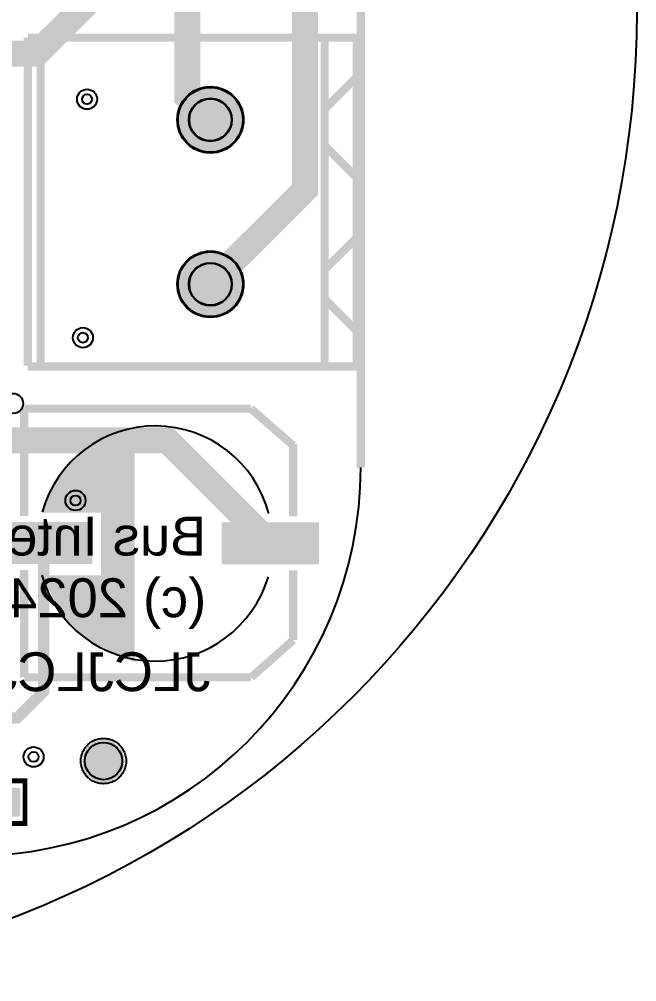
# Model space of a CAD drawing. Header units: millimetres. Extents: x -28.6 to 51.5, y -50.9 to 9.1.
# Drawn here: x 32.45 to 51.52, y -50.89 to -21.15 of the extents above; entities that cross this region are included whole.
import ezdxf

# ---------------------------------------------------------------- set-up
doc = ezdxf.new("R2010")
doc.units = ezdxf.units.MM
for name, color, linetype, true_color in [('BoardOutLine', 7, 'Continuous', 0xff00ff), ('BottomLayer', 7, 'Continuous', 0x0000ff), ('BottomSolderMaskLayer', 7, 'Continuous', 0xaa00ff), ('Document', 7, 'Continuous', 0xffffff), ('Hole', 7, 'Continuous', 0x222222), ('Multi-Layer', 7, 'Continuous', 0xc0c0c0), ('TopLayer', 7, 'Continuous', 0xff0000), ('TopPasteMaskLayer', 7, 'Continuous', 0x808080), ('TopSilkLayer', 7, 'Continuous', 0xffcc00), ('TopSolderMaskLayer', 7, 'Continuous', 0x800080)]:
    doc.layers.add(name, color=color, linetype=linetype, true_color=true_color)
doc.styles.get("Standard").update_dxf_attribs({"font": 'arial.ttf'})

msp = doc.modelspace()

# ---------------------------------------------------------------- hatches: boundary and pattern name
at = {"layer": 'BottomSolderMaskLayer'}
for points in [[(37.32867665735324, -24.25704851409705, 1), (39.379476758953444, -24.25704851409705, 1)], [(37.32867665735324, -29.337058674117316, 1), (39.379476758953444, -29.337058674117316, 1)], [(34.4020828041655, -44.06908813817631), (34.402884791952374, -44.03249101839583), (34.405745682423, -43.99599707826394), (34.410656402390714, -43.959722056692044), (34.41760137772462, -43.92378099830137), (34.42655858274429, -43.888287888563354), (34.43749961007097, -43.85335529230042), (34.450389760722146, -43.81909399669121), (34.46518815415743, -43.785612659914136), (34.48184785792864, -43.753017466543156), (34.50031603652474, -43.721411790787215), (34.52053411893644, -43.690895868644475), (34.54243798441303, -43.66156648000765), (34.56595816581762, -43.633516641731035), (34.59102006993794, -43.60683531263203), (34.61754421405817, -43.58160711136156), (34.645446478031545, -43.55791204804052), (34.67463837106675, -43.53582527051037), (34.70502731237025, -43.51541682600612), (34.73651692476369, -43.49675143900356), (34.769007340338476, -43.47988830594943), (34.802395517184095, -43.46488090752166), (34.83657556617891, -43.451776839018294), (34.87143908681492, -43.44061765941092), (34.90687551098313, -43.43143875954274), (34.942772453637645, -43.424269249887175), (34.97901606921755, -43.419131868225804), (35.01549141270448, -43.41604290753662), (35.05208280416582, -43.415012164321524), (35.088674195626936, -43.41604290753662), (35.12514953911409, -43.419131868225804), (35.161393154694, -43.424269249887175), (35.19729009734829, -43.43143875954274), (35.232726521516724, -43.44061765941092), (35.267590042152506, -43.451776839018294), (35.30177009114732, -43.46488090752166), (35.335158267993165, -43.47988830594943), (35.36764868356795, -43.49675143900356), (35.39913829596139, -43.51541682600612), (35.42952723726489, -43.535825270510486), (35.458719130300096, -43.55791204804052), (35.48662139427347, -43.58160711136156), (35.51314553839347, -43.60683531263203), (35.53820744251402, -43.633516641731035), (35.56172762391839, -43.66156648000765), (35.5836314893952, -43.690895868644475), (35.603849571806904, -43.72141179078733), (35.622317750403, -43.753017466543156), (35.63897745417398, -43.785612659914136), (35.653775847609495, -43.81909399669121), (35.66666599826067, -43.85335529230042), (35.67760702558735, -43.888287888563354), (35.68656423060702, -43.92378099830137), (35.69350920594093, -43.959722056692044), (35.69841992590841, -43.99599707826394), (35.70128081637927, -44.03249101839583), (35.70208280416591, -44.06908813817631), (35.70128081637927, -44.10568525795668), (35.69841992590841, -44.142179198088684), (35.69350920594093, -44.17845421966058), (35.68656423060702, -44.214395278051256), (35.67760702558735, -44.24988838778927), (35.66666599826067, -44.2848209840522), (35.653775847609495, -44.319082279661416), (35.63897745417398, -44.35256361643849), (35.622317750403, -44.38515880980947), (35.603849571806904, -44.41676448556541), (35.5836314893952, -44.447280407708035), (35.56172762391839, -44.47660979634486), (35.53820744251402, -44.50465963462159), (35.51314553839347, -44.531340963720595), (35.48662139427347, -44.55656916499106), (35.458719130300096, -44.5802642283121), (35.42952723726489, -44.60235100584225), (35.39913829596139, -44.62275945034651), (35.36764868356795, -44.641424837349064), (35.335158267993165, -44.658287970403194), (35.30177009114732, -44.67329536883096), (35.267590042152506, -44.68639943733433), (35.232726521516724, -44.697558616941706), (35.19729009734829, -44.70673751680988), (35.161393154694, -44.71390702646545), (35.12514953911409, -44.71904440812682), (35.088674195626936, -44.72213336881589), (35.05208280416582, -44.723164112030986), (35.01549141270448, -44.72213336881589), (34.97901606921755, -44.71904440812682), (34.942772453637645, -44.71390702646545), (34.90687551098313, -44.70673751680988), (34.87143908681492, -44.697558616941706), (34.83657556617891, -44.68639943733433), (34.80239551718387, -44.67329536883096), (34.769007340338476, -44.658287970403194), (34.73651692476369, -44.641424837349064), (34.70502731237025, -44.62275945034651), (34.67463837106675, -44.60235100584214), (34.645446478031545, -44.5802642283121), (34.61754421405817, -44.55656916499106), (34.59102006993794, -44.531340963720595), (34.56595816581762, -44.50465963462159), (34.54243798441303, -44.47660979634486), (34.52053411893644, -44.447280407708035), (34.50031603652474, -44.416764485565295), (34.48184785792864, -44.38515880980947), (34.46518815415743, -44.35256361643849), (34.450389760722146, -44.319082279661416), (34.43749961007097, -44.2848209840522), (34.42655858274429, -44.24988838778927), (34.41760137772462, -44.214395278051256), (34.410656402390714, -44.17845421966058), (34.405745682423, -44.142179198088684), (34.402884791952374, -44.10568525795668), (34.40208280416573, -44.06908813817631)]]:
    msp.add_hatch(color=256, dxfattribs=at).paths.add_polyline_path(points)
at = {"layer": 'Multi-Layer'}
for points in [[(37.35407670815334, -24.25704851409705, 1), (39.35407670815334, -24.25704851409705, 1)], [(37.35407670815334, -29.337058674117316, 1), (39.35407670815334, -29.337058674117316, 1)]]:
    msp.add_hatch(color=256, dxfattribs=at).paths.add_polyline_path(points)
at = {"layer": 'TopLayer'}
for points in [[(31.752603505207162, -36.73355346710696), (34.6532893065787, -36.73355346710696), (34.6532893065787, -37.93243586487176), (31.752603505207162, -37.93243586487176)], [(38.75285750571493, -36.74371348742693), (41.65354330708669, -36.74371348742693), (41.65354330708669, -37.94259588519185), (38.75285750571493, -37.94259588519185)]]:
    msp.add_hatch(color=256, dxfattribs=at).paths.add_polyline_path(points)
at = {"layer": 'TopPasteMaskLayer'}
for points in [[(31.752603505207162, -36.73355346710696), (34.6532893065787, -36.73355346710696), (34.6532893065787, -37.93243586487176), (31.752603505207162, -37.93243586487176)], [(38.75285750571493, -36.74371348742693), (41.65354330708669, -36.74371348742693), (41.65354330708669, -37.94259588519185), (38.75285750571493, -37.94259588519185)], [(31.597053594107365, -45.739065278130624), (31.597053594107365, -45.51109982219964), (31.97703835407674, -45.51109982219964), (31.97703835407674, -45.1811023622048), (31.597053594107365, -45.1811023622048), (31.597053594107365, -44.939065278130556), (31.647040894081783, -44.889077978156024), (32.43703327406661, -44.889077978156024), (32.48704597409187, -44.939065278130556), (32.48704597409187, -45.739065278130624), (32.43703327406661, -45.789077978156), (31.647040894081783, -45.789077978156)]]:
    msp.add_hatch(color=256, dxfattribs=at).paths.add_polyline_path(points)
at = {"layer": 'TopSilkLayer'}
msp.add_hatch(color=256, dxfattribs=at).paths.add_polyline_path([(36.01727203454425, -40.94488188976379), (36.01727203454425, -33.75666751333506), (35.48387096774195, -33.95986791973587), (35.10287020574037, -34.11226822453648), (34.7218694437388, -34.29006858013713), (34.391668783337536, -34.5186690373381), (34.01066802133596, -34.84886969773936), (33.782067564135104, -35.15367030734069), (33.528067056134205, -35.48387096774195), (33.4264668529338, -35.73787147574296), (33.24866649733303, -36.1442722885447), (33.1724663449329, -36.39827279654571), (34.975869951739924, -36.39827279654571), (34.975869951739924, -38.32867665735341), (33.1724663449329, -38.32867665735341), (33.451866903733844, -38.96367792735589), (33.705867411734744, -39.57327914655832), (34.08686817373632, -39.90347980695958), (34.4678689357379, -40.25908051816111), (34.848869697739474, -40.462280924561924), (35.331470662941456, -40.71628143256294), (35.6108712217424, -40.81788163576323), (36.01727203454425, -41.02108204216415)])
at = {"layer": 'TopSolderMaskLayer'}
for points in [[(37.32867665735324, -24.25704851409705, 1), (39.379476758953444, -24.25704851409705, 1)], [(37.32867665735324, -29.337058674117316, 1), (39.379476758953444, -29.337058674117316, 1)], [(31.701791390234575, -36.68279637998728), (34.70410142155106, -36.68279637998728), (34.70410142155106, -37.98319295199144), (31.701791390234575, -37.98319295199144)], [(38.70204539074257, -36.69295640030737), (41.70435542205905, -36.69295640030737), (41.70435542205905, -37.99335297231141), (38.70204539074257, -37.99335297231141)], [(34.4020828041655, -44.06908813817631), (34.402884791952374, -44.03249101839583), (34.405745682423, -43.99599707826394), (34.410656402390714, -43.959722056692044), (34.41760137772462, -43.92378099830137), (34.42655858274429, -43.888287888563354), (34.43749961007097, -43.85335529230042), (34.450389760722146, -43.81909399669121), (34.46518815415743, -43.785612659914136), (34.48184785792864, -43.753017466543156), (34.50031603652474, -43.721411790787215), (34.52053411893644, -43.690895868644475), (34.54243798441303, -43.66156648000765), (34.56595816581762, -43.633516641731035), (34.59102006993794, -43.60683531263203), (34.61754421405817, -43.58160711136156), (34.645446478031545, -43.55791204804052), (34.67463837106675, -43.53582527051037), (34.70502731237025, -43.51541682600612), (34.73651692476369, -43.49675143900356), (34.769007340338476, -43.47988830594943), (34.802395517184095, -43.46488090752166), (34.83657556617891, -43.451776839018294), (34.87143908681492, -43.44061765941092), (34.90687551098313, -43.43143875954274), (34.942772453637645, -43.424269249887175), (34.97901606921755, -43.419131868225804), (35.01549141270448, -43.41604290753662), (35.05208280416582, -43.415012164321524), (35.088674195626936, -43.41604290753662), (35.12514953911409, -43.419131868225804), (35.161393154694, -43.424269249887175), (35.19729009734829, -43.43143875954274), (35.232726521516724, -43.44061765941092), (35.267590042152506, -43.451776839018294), (35.30177009114732, -43.46488090752166), (35.335158267993165, -43.47988830594943), (35.36764868356795, -43.49675143900356), (35.39913829596139, -43.51541682600612), (35.42952723726489, -43.535825270510486), (35.458719130300096, -43.55791204804052), (35.48662139427347, -43.58160711136156), (35.51314553839347, -43.60683531263203), (35.53820744251402, -43.633516641731035), (35.56172762391839, -43.66156648000765), (35.5836314893952, -43.690895868644475), (35.603849571806904, -43.72141179078733), (35.622317750403, -43.753017466543156), (35.63897745417398, -43.785612659914136), (35.653775847609495, -43.81909399669121), (35.66666599826067, -43.85335529230042), (35.67760702558735, -43.888287888563354), (35.68656423060702, -43.92378099830137), (35.69350920594093, -43.959722056692044), (35.69841992590841, -43.99599707826394), (35.70128081637927, -44.03249101839583), (35.70208280416591, -44.06908813817631), (35.70128081637927, -44.10568525795668), (35.69841992590841, -44.142179198088684), (35.69350920594093, -44.17845421966058), (35.68656423060702, -44.214395278051256), (35.67760702558735, -44.24988838778927), (35.66666599826067, -44.2848209840522), (35.653775847609495, -44.319082279661416), (35.63897745417398, -44.35256361643849), (35.622317750403, -44.38515880980947), (35.603849571806904, -44.41676448556541), (35.5836314893952, -44.447280407708035), (35.56172762391839, -44.47660979634486), (35.53820744251402, -44.50465963462159), (35.51314553839347, -44.531340963720595), (35.48662139427347, -44.55656916499106), (35.458719130300096, -44.5802642283121), (35.42952723726489, -44.60235100584225), (35.39913829596139, -44.62275945034651), (35.36764868356795, -44.641424837349064), (35.335158267993165, -44.658287970403194), (35.30177009114732, -44.67329536883096), (35.267590042152506, -44.68639943733433), (35.232726521516724, -44.697558616941706), (35.19729009734829, -44.70673751680988), (35.161393154694, -44.71390702646545), (35.12514953911409, -44.71904440812682), (35.088674195626936, -44.72213336881589), (35.05208280416582, -44.723164112030986), (35.01549141270448, -44.72213336881589), (34.97901606921755, -44.71904440812682), (34.942772453637645, -44.71390702646545), (34.90687551098313, -44.70673751680988), (34.87143908681492, -44.697558616941706), (34.83657556617891, -44.68639943733433), (34.80239551718387, -44.67329536883096), (34.769007340338476, -44.658287970403194), (34.73651692476369, -44.641424837349064), (34.70502731237025, -44.62275945034651), (34.67463837106675, -44.60235100584214), (34.645446478031545, -44.5802642283121), (34.61754421405817, -44.55656916499106), (34.59102006993794, -44.531340963720595), (34.56595816581762, -44.50465963462159), (34.54243798441303, -44.47660979634486), (34.52053411893644, -44.447280407708035), (34.50031603652474, -44.416764485565295), (34.48184785792864, -44.38515880980947), (34.46518815415743, -44.35256361643849), (34.450389760722146, -44.319082279661416), (34.43749961007097, -44.2848209840522), (34.42655858274429, -44.24988838778927), (34.41760137772462, -44.214395278051256), (34.410656402390714, -44.17845421966058), (34.405745682423, -44.142179198088684), (34.402884791952374, -44.10568525795668), (34.40208280416573, -44.06908813817631)]]:
    msp.add_hatch(color=256, dxfattribs=at).paths.add_polyline_path(points)

# ---------------------------------------------------------------- linework, layer by layer
at = {"layer": 'BoardOutLine', "const_width": 0.25400050800101603}
msp.add_lwpolyline([(43, -4.953009906019815), (43, -35.00127000254008)], dxfattribs=at)
at = {"layer": 'BoardOutLine'}
msp.add_arc((31.000000000000227, -35.000000000000114), 12.000000000000002, 270, 0, dxfattribs=at)
at = {"layer": 'BottomLayer', "const_width": 0.8}
msp.add_lwpolyline([(41.27508255016505, -13.462026924053816), (41.27508255016505, -26.41605283210572), (38.35407670815334, -29.337058674117316)], dxfattribs=at)
at = {"layer": 'BottomLayer'}
msp.add_lwpolyline([(34.352044704089394, -44.06911353822716), (34.353071314393674, -44.031216302217445), (34.356148134081195, -43.993430225330485), (34.36126613831016, -43.955866140640296), (34.368410315092206, -43.91863423007942), (34.37755970932585, -43.881843701256685), (34.38868748426148, -43.84560246713204), (34.401761000217675, -43.8100168294892), (34.41674191031984, -43.77519116713495), (34.43358627297721, -43.741227629737296), (34.45224468077208, -43.70822583820325), (34.472662405379424, -43.67628259247351), (34.49477955809539, -43.64549158759144), (34.51853126550009, -43.61594313887986), (34.54384785974321, -43.587723917029734), (34.57065508289202, -43.56091669388093), (34.59887430474214, -43.535600099637804), (34.62842275345383, -43.511848392233105), (34.65921375833591, -43.48973123951737), (34.69115700406542, -43.4693135149098), (34.72415879559958, -43.450655107114926), (34.75812233299712, -43.43381074445756), (34.79294799535137, -43.41882983435539), (34.82853363299432, -43.4057563183992), (34.86477486711897, -43.39462854346368), (34.901565395941816, -43.38547914923004), (34.938797306502465, -43.3783349724481), (34.97636139119277, -43.37321696821914), (35.01414746807973, -43.37014014853139), (35.05204470408944, -43.36911353822711), (35.08994194009915, -43.37014014853139), (35.12772801698611, -43.37321696821914), (35.165292101676414, -43.3783349724481), (35.20252401223706, -43.38547914923004), (35.239314541059684, -43.39462854346368), (35.27555577518456, -43.4057563183992), (35.31114141282728, -43.41882983435539), (35.34596707518176, -43.43381074445756), (35.3799306125793, -43.450655107114926), (35.412932404113235, -43.4693135149098), (35.44487564984297, -43.48973123951737), (35.475666654725046, -43.511848392233105), (35.50521510343674, -43.535600099637804), (35.53343432528686, -43.56091669388093), (35.56024154843567, -43.587723917029734), (35.58555814267879, -43.61594313887986), (35.60930985008349, -43.64549158759144), (35.63142700279923, -43.67628259247351), (35.65184472740657, -43.70822583820325), (35.67050313520167, -43.741227629737296), (35.68734749785904, -43.77519116713495), (35.702328407961204, -43.8100168294892), (35.7154019239174, -43.84560246713204), (35.7265296988528, -43.881843701256685), (35.735679093086446, -43.91863423007942), (35.742823269868495, -43.955866140640296), (35.74794127409746, -43.993430225330485), (35.751018093785206, -44.031216302217445), (35.752044704089485, -44.06911353822716), (35.751018093785206, -44.10701077423687), (35.74794127409746, -44.14479685112383), (35.742823269868495, -44.18236093581402), (35.735679093086446, -44.219592846374894), (35.7265296988528, -44.25638337519763), (35.7154019239174, -44.292624609322274), (35.702328407961204, -44.328210246965114), (35.68734749785904, -44.363035909319365), (35.67050313520167, -44.39699944671702), (35.65184472740657, -44.430001238251066), (35.63142700279923, -44.4619444839808), (35.60930985008349, -44.49273548886288), (35.58555814267879, -44.52228393757446), (35.56024154843567, -44.55050315942458), (35.53343432528686, -44.57731038257339), (35.50521510343674, -44.60262697681651), (35.475666654725046, -44.62637868422121), (35.44487564984297, -44.648495836936945), (35.412932404113235, -44.668913561544514), (35.3799306125793, -44.68757196933939), (35.34596707518176, -44.704416331996754), (35.31114141282728, -44.71939724209892), (35.27555577518456, -44.732470758055115), (35.239314541059684, -44.74359853299063), (35.20252401223706, -44.75274792722428), (35.165292101676414, -44.75989210400621), (35.12772801698611, -44.765010108235174), (35.08994194009915, -44.76808692792292), (35.05204470408944, -44.7691135382272), (35.01414746807973, -44.76808692792292), (34.97636139119277, -44.765010108235174), (34.938797306502465, -44.75989210400621), (34.901565395941816, -44.75274792722428), (34.86477486711897, -44.74359853299063), (34.82853363299432, -44.732470758055115), (34.79294799535137, -44.71939724209892), (34.75812233299712, -44.704416331996754), (34.72415879559958, -44.68757196933939), (34.69115700406542, -44.668913561544514), (34.65921375833591, -44.648495836936945), (34.62842275345383, -44.62637868422121), (34.59887430474214, -44.60262697681651), (34.57065508289202, -44.57731038257339), (34.54384785974321, -44.55050315942458), (34.51853126550009, -44.52228393757446), (34.49477955809539, -44.49273548886288), (34.472662405379424, -44.4619444839808), (34.45224468077208, -44.430001238251066), (34.43358627297721, -44.39699944671702), (34.41674191031984, -44.363035909319365), (34.401761000217675, -44.328210246965114), (34.38868748426148, -44.292624609322274), (34.37755970932585, -44.25638337519763), (34.368410315092206, -44.219592846374894), (34.36126613831016, -44.18236093581402), (34.356148134081195, -44.14479685112383), (34.353071314393674, -44.10701077423687), (34.352044704089394, -44.06911353822716)], close=True, dxfattribs=at)
at = {"layer": 'BottomSolderMaskLayer'}
for centre, radius in [((38.35407670815334, -24.25704851409705), 1.0254000508001015), ((38.35407670815334, -24.25704851409705), 0.6665230556267565), ((38.35407670815334, -29.337058674117316), 1.0254000508001015), ((38.35407670815334, -29.337058674117316), 0.6665230556267565)]:
    msp.add_circle(centre, radius, dxfattribs=at)
at = {"layer": 'Document'}
msp.add_circle((21.52400304800608, -20.88900177800349), 30.000000000000004, dxfattribs=at)
at = {"layer": 'Hole'}
for centre in [(34.54406908813826, -23.62204724409446), (34.41706883413758, -30.98806197612396), (34.18643637287278, -36.018034036068116), (32.8930657861315, -43.94208788417575)]:
    msp.add_circle(centre, 0.15499110998222, dxfattribs=at)
at = {"layer": 'Multi-Layer'}
for centre, radius in [((34.54406908813826, -23.62204724409446), 0.31000762001524007), ((38.35407670815334, -24.25704851409705), 1), ((38.35407670815334, -24.25704851409705), 0.6500127000254001), ((38.35407670815334, -29.337058674117316), 1), ((38.35407670815334, -29.337058674117316), 0.6500127000254001), ((34.41706883413758, -30.98806197612396), 0.31000762001524007), ((32.258064516129025, -33.020066040132065), 0.31000762001524007), ((34.18643637287278, -36.018034036068116), 0.31000762001524007), ((32.8930657861315, -43.94208788417575), 0.31000762001524007), ((35.052070104140284, -44.06908813817631), 0.5759969519939041)]:
    msp.add_circle(centre, radius, dxfattribs=at)
at = {"layer": 'TopLayer'}
for points, const_width in [([(38.35407670815334, -24.25704851409705), (37.6430022860045, -23.54597409194821), (37.6430022860045, -19.55803911607825)], 0.8), ([(31.005969011938078, -22.215646431292953), (32.98399796799595, -22.215646431292953), (35.26060452120896, -19.939039878079825)], 0.8), ([(30.217932435864896, -34.16306832613668), (37.023215646431254, -34.16306832613668), (40.20320040640081, -37.34305308610624)], 0.8), ([(30.734061468122945, -42.74066548133101), (32.385064770129475, -42.74066548133101), (33.20294640589282, -41.92278384556778), (33.20294640589282, -37.33289306578615)], 0.3500127000254001)]:
    msp.add_lwpolyline(points, dxfattribs=dict(at, const_width=const_width))
msp.add_lwpolyline([(34.352044704089394, -44.06911353822716), (34.353071314393674, -44.031216302217445), (34.356148134081195, -43.993430225330485), (34.36126613831016, -43.955866140640296), (34.368410315092206, -43.91863423007942), (34.37755970932585, -43.881843701256685), (34.38868748426148, -43.84560246713204), (34.401761000217675, -43.8100168294892), (34.41674191031984, -43.77519116713495), (34.43358627297721, -43.741227629737296), (34.45224468077208, -43.70822583820325), (34.472662405379424, -43.67628259247351), (34.49477955809539, -43.64549158759144), (34.51853126550009, -43.61594313887986), (34.54384785974321, -43.587723917029734), (34.57065508289202, -43.56091669388093), (34.59887430474214, -43.535600099637804), (34.62842275345383, -43.511848392233105), (34.65921375833591, -43.48973123951737), (34.69115700406542, -43.4693135149098), (34.72415879559958, -43.450655107114926), (34.75812233299712, -43.43381074445756), (34.79294799535137, -43.41882983435539), (34.82853363299432, -43.4057563183992), (34.86477486711897, -43.39462854346368), (34.901565395941816, -43.38547914923004), (34.938797306502465, -43.3783349724481), (34.97636139119277, -43.37321696821914), (35.01414746807973, -43.37014014853139), (35.05204470408944, -43.36911353822711), (35.08994194009915, -43.37014014853139), (35.12772801698611, -43.37321696821914), (35.165292101676414, -43.3783349724481), (35.20252401223706, -43.38547914923004), (35.239314541059684, -43.39462854346368), (35.27555577518456, -43.4057563183992), (35.31114141282728, -43.41882983435539), (35.34596707518176, -43.43381074445756), (35.3799306125793, -43.450655107114926), (35.412932404113235, -43.4693135149098), (35.44487564984297, -43.48973123951737), (35.475666654725046, -43.511848392233105), (35.50521510343674, -43.535600099637804), (35.53343432528686, -43.56091669388093), (35.56024154843567, -43.587723917029734), (35.58555814267879, -43.61594313887986), (35.60930985008349, -43.64549158759144), (35.63142700279923, -43.67628259247351), (35.65184472740657, -43.70822583820325), (35.67050313520167, -43.741227629737296), (35.68734749785904, -43.77519116713495), (35.702328407961204, -43.8100168294892), (35.7154019239174, -43.84560246713204), (35.7265296988528, -43.881843701256685), (35.735679093086446, -43.91863423007942), (35.742823269868495, -43.955866140640296), (35.74794127409746, -43.993430225330485), (35.751018093785206, -44.031216302217445), (35.752044704089485, -44.06911353822716), (35.751018093785206, -44.10701077423687), (35.74794127409746, -44.14479685112383), (35.742823269868495, -44.18236093581402), (35.735679093086446, -44.219592846374894), (35.7265296988528, -44.25638337519763), (35.7154019239174, -44.292624609322274), (35.702328407961204, -44.328210246965114), (35.68734749785904, -44.363035909319365), (35.67050313520167, -44.39699944671702), (35.65184472740657, -44.430001238251066), (35.63142700279923, -44.4619444839808), (35.60930985008349, -44.49273548886288), (35.58555814267879, -44.52228393757446), (35.56024154843567, -44.55050315942458), (35.53343432528686, -44.57731038257339), (35.50521510343674, -44.60262697681651), (35.475666654725046, -44.62637868422121), (35.44487564984297, -44.648495836936945), (35.412932404113235, -44.668913561544514), (35.3799306125793, -44.68757196933939), (35.34596707518176, -44.704416331996754), (35.31114141282728, -44.71939724209892), (35.27555577518456, -44.732470758055115), (35.239314541059684, -44.74359853299063), (35.20252401223706, -44.75274792722428), (35.165292101676414, -44.75989210400621), (35.12772801698611, -44.765010108235174), (35.08994194009915, -44.76808692792292), (35.05204470408944, -44.7691135382272), (35.01414746807973, -44.76808692792292), (34.97636139119277, -44.765010108235174), (34.938797306502465, -44.75989210400621), (34.901565395941816, -44.75274792722428), (34.86477486711897, -44.74359853299063), (34.82853363299432, -44.732470758055115), (34.79294799535137, -44.71939724209892), (34.75812233299712, -44.704416331996754), (34.72415879559958, -44.68757196933939), (34.69115700406542, -44.668913561544514), (34.65921375833591, -44.648495836936945), (34.62842275345383, -44.62637868422121), (34.59887430474214, -44.60262697681651), (34.57065508289202, -44.57731038257339), (34.54384785974321, -44.55050315942458), (34.51853126550009, -44.52228393757446), (34.49477955809539, -44.49273548886288), (34.472662405379424, -44.4619444839808), (34.45224468077208, -44.430001238251066), (34.43358627297721, -44.39699944671702), (34.41674191031984, -44.363035909319365), (34.401761000217675, -44.328210246965114), (34.38868748426148, -44.292624609322274), (34.37755970932585, -44.25638337519763), (34.368410315092206, -44.219592846374894), (34.36126613831016, -44.18236093581402), (34.356148134081195, -44.14479685112383), (34.353071314393674, -44.10701077423687), (34.352044704089394, -44.06911353822716)], close=True, dxfattribs=at)
at = {"layer": 'TopSilkLayer'}
for points, const_width in [([(42.87655575311169, -21.717043434086918), (32.71653543307093, -21.717043434086918)], 0.25400050800101603), ([(32.71653543307093, -21.717043434086918), (32.71653543307093, -31.850901701803423)], 0.25400050800101603), ([(33.111506223012384, -21.717043434086918), (33.111506223012384, -31.862331724663477)], 0.25400050800101603), ([(41.88519177038347, -21.717043434086918), (41.88519177038347, -31.833375666751294)], 0.25400050800101603), ([(42.87655575311169, -21.717043434086918), (42.87655575311169, -31.850901701803423)], 0.25400050800101603), ([(41.9123698247397, -23.896875793751633), (42.87249174498356, -22.93675387350777)], 0.25400050800101603), ([(41.9123698247397, -25.087122174244428), (42.87249174498356, -26.04724409448818)], 0.25400050800101603), ([(41.894081788163476, -28.877063754127448), (42.85420370840734, -27.916941833883698)], 0.25400050800101603), ([(41.894081788163476, -29.806959613919275), (42.85420370840734, -30.76708153416314)], 0.25400050800101603), ([(42.874015748031525, -31.877063754127562), (32.713995427990994, -31.877063754127562)], 0.25400050800101603), ([(39.60375920751835, -33.18262636525276), (32.60350520701036, -33.18262636525276)], 0.25400050800101603), ([(32.60350520701036, -36.50241300482605), (32.60350520701036, -33.18262636525276)], 0.25400050800101603), ([(40.91440182880365, -34.323088646177325), (39.60375920751835, -33.18262636525276)], 0.25400050800101603), ([(40.91440182880365, -36.512573025146025), (40.91440182880365, -34.269621539243076)], 0.25400050800101603), ([(32.60350520701036, -41.48336296672596), (32.60350520701036, -38.16357632715267)], 0.25400050800101603), ([(40.91440182880365, -40.33274066548131), (40.91440182880365, -38.173736347472754)], 0.25400050800101603), ([(40.91440182880365, -40.33274066548131), (39.61391922783855, -41.48336296672596)], 0.25400050800101603), ([(39.60375920751835, -41.48336296672596), (32.60350520701036, -41.48336296672596)], 0.25400050800101603), ([(31.66827533655055, -44.678486156972326), (32.62715265430529, -44.678486156972326), (32.62715265430529, -45.99969519939043), (31.66827533655055, -45.99969519939043)], 0.15240030480060962)]:
    msp.add_lwpolyline(points, dxfattribs=dict(at, const_width=const_width))
for centre, radius, start, end in [((36.6522702844818, -37.33802567658597), 3.6225044450088904, 14.620112020479093, 164.6674999886063), ((36.652268675924006, -37.33806024377077), 3.6424942849885706, 195.78099157224534, 343.49527138063917)]:
    msp.add_arc(centre, radius, start, end, dxfattribs=at)
at = {"layer": 'TopSolderMaskLayer'}
for centre, radius in [((38.35407670815334, -24.25704851409705), 1.0254000508001015), ((38.35407670815334, -24.25704851409705), 0.6665230556267565), ((38.35407670815334, -29.337058674117316), 1.0254000508001015), ((38.35407670815334, -29.337058674117316), 0.6665230556267565)]:
    msp.add_circle(centre, radius, dxfattribs=at)

# ---------------------------------------------------------------- texts
at = {"layer": 'BottomSilkLayer', "text_generation_flag": 2}
for s, p in [('Bus Interface for ABB-Welcome v2', (38.22707645415289, -37.71907543815087)), ('(c) 2024 Mat931 CERN-OHL-W v2', (38.22707645415289, -39.62407924815852)), ('JLCJLCJLCJLC', (38.35407670815334, -41.91008382016764))]:
    msp.add_text(s, height=1.2000000000000002, dxfattribs=at).set_placement(p)

doc.saveas('drawing.dxf')
